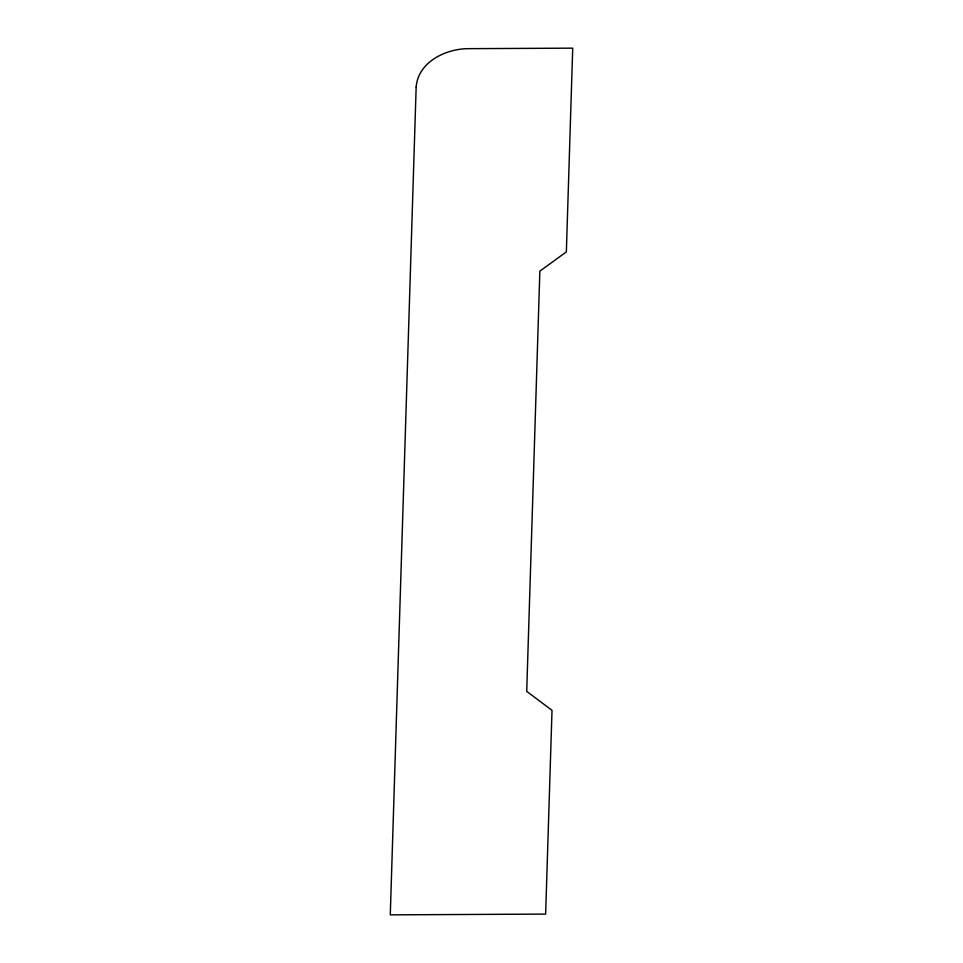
<?xml version="1.0" encoding="UTF-8"?>
<svg xmlns="http://www.w3.org/2000/svg" width="963" height="963" viewBox="0 0 963 963"><rect width="100%" height="100%" fill="white"/><g stroke="black" fill="none" stroke-linecap="round" stroke-linejoin="round"><path stroke-width="1.44" d="M416.16 87.103L390.28 914.85L545.636 914.092L552.016 710.345L526.713 691.374L539.858 271.133L566.352 251.897L572.72 48.15L469.15 48.656C446.302 48.451 418.111 61.692 416.16 87.103"/></g></svg>
